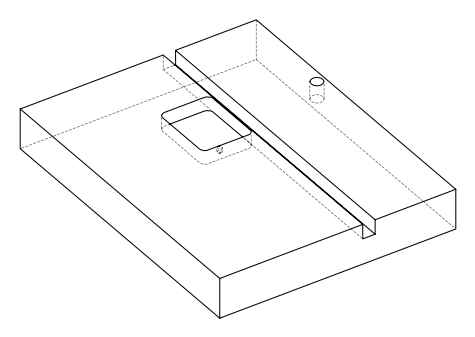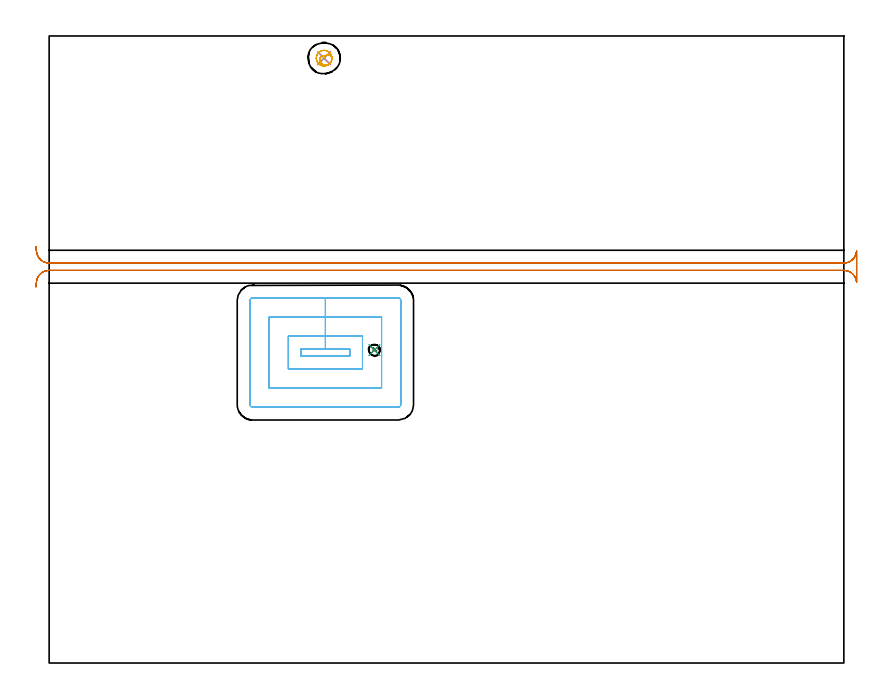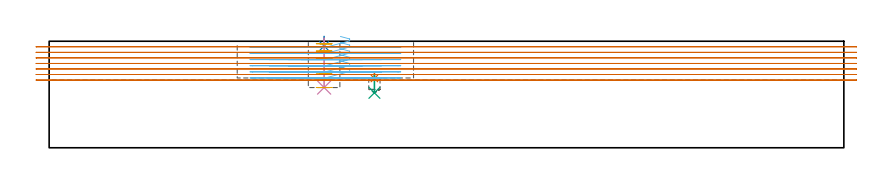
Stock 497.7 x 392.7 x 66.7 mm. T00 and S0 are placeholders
(PLAN: 7 operations, 4 tool changes, 27.1 min)
(1 SPOT_DRILL | STEP1POCKET | NXT0321_9005460120000 | 0.03 min | 2467 mm3)
(2 SPOT_DRILL_1 | STEP1POCKET_1 | NXT0321_9005460120000 | 0.05 min | 183 mm3)
(3 DRILL_BLIND_HOLE_INTO_CENTER | STEP1POCKET | UGT0301_191 | 0.05 min | 327 mm3)
(4 DRILL_BLIND_HOLE_INTO_CENTER_1 | STEP1POCKET_1 | NXT0301_128 | 0.13 min | 2962 mm3)
(5 MILL_ROUGH_BLIND_HOLE_CONTOUR | STEP1POCKET_1 | NXT0201_013 | Spiral | 1.6 min | 5768 mm3)
(6 MILL_RECTANGULAR_POCKET | POCKET_RECTANGULAR_STRAIGHT | UGT0201_008 | Follow Part, ap 4, ae 75% | 10.13 min | 210270 mm3)
(7 MILL_RECTANGULAR_SLOT | SLOT_RECTANGULAR | UGT0201_008 | Follow Part, ap 4, ae 75% | 15.07 min | 249134 mm3)
(TOOL NXT0321_9005460120000 | NC Spot Drill, 142deg, 12mm, Carbide, Uncoated | D12 PA142 FL30 Z2)
(TOOL UGT0301_191 | Twist Drill 7.1 mm | D7.1 PA118 FL66 Z2)
(TOOL NXT0301_128 | Carbide Drill 12mm [861.1-1200-036A1-GP GC34] | D12 PA150 FL37.4 Z2)
(TOOL NXT0201_013 | ENDMILL 10mm | D10 FL30 Z4)
(TOOL UGT0201_008 | End Mill 16 mm | D16 FL32 Z4)
(OP 1 SPOT_DRILL)
G17 G21 G94 G90
T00 M6
G54
G17 G0 G90 X203.7 Y196. S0 M3
G43 Z76.7 H0
G94 G81 G98 Z43.394 F250. R46.7
G80
M5
M2
(OP 2 SPOT_DRILL_1)
G17 G21 G94 G90
T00 M6
G54
G17 G0 G90 X172.2 Y378.8 S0 M3
G43 Z76.7 H0
G94 G81 G98 Z63.7 F250. R69.7
G80
M5
M2
(OP 3 DRILL_BLIND_HOLE_INTO_CENTER)
G17 G21 G94 G90
T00 M6
G54
G17 G0 G90 X203.7 Y196. S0 M3
G43 Z76.7 H0
G94 G81 G98 Z34.4 F250. R45.7
G80
M5
M2
(OP 4 DRILL_BLIND_HOLE_INTO_CENTER_1)
G17 G21 G94 G90
T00 M6
G54
G17 G0 G90 X172.2 Y378.8 S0 M3
G43 Z76.7 H1
G94 G81 G98 Z37.7 F250. R68.7
G80
M5
M2
(OP 5 MILL_ROUGH_BLIND_HOLE_CONTOUR)
G17 G21 G94 G90
T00 M6
G54
G17 G0 G90 X172.2 Y378.8 S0 M3
G43 Z76.7 H0
Z65.129
G94 G3 X172.255 Y380.54 R0.871 F250.
X169.755 Y378.954 R2.518
X172.439 Y374.522 R3.252
X177.061 Y378.186 R4.215
X172.814 Y383.661 R4.9
X177.061 Y378.186 R-4.9
X174.938 Y380.924 R2.45
X172.2 Y378.8 R2.45
G0 Z60.557
G3 X172.255 Y380.54 R0.871
X169.755 Y378.954 R2.518
X172.439 Y374.522 R3.252
X177.061 Y378.186 R4.215
X172.814 Y383.661 R4.9
X177.061 Y378.186 R-4.9
X174.938 Y380.924 R2.45
X172.2 Y378.8 R2.45
G0 Z55.986
G3 X172.255 Y380.54 R0.871
X169.755 Y378.954 R2.518
X172.439 Y374.522 R3.252
X177.061 Y378.186 R4.215
X172.814 Y383.661 R4.9
X177.061 Y378.186 R-4.9
X174.938 Y380.924 R2.45
X172.2 Y378.8 R2.45
G0 Z51.414
G3 X172.255 Y380.54 R0.871
X169.755 Y378.954 R2.518
X172.439 Y374.522 R3.252
X177.061 Y378.186 R4.215
X172.814 Y383.661 R4.9
X177.061 Y378.186 R-4.9
X174.938 Y380.924 R2.45
X172.2 Y378.8 R2.45
G0 Z46.843
G3 X172.255 Y380.54 R0.871
X169.755 Y378.954 R2.518
X172.439 Y374.522 R3.252
X177.061 Y378.186 R4.215
X172.814 Y383.661 R4.9
X177.061 Y378.186 R-4.9
X174.938 Y380.924 R2.45
X172.2 Y378.8 R2.45
G0 Z42.271
G3 X172.255 Y380.54 R0.871
X169.755 Y378.954 R2.518
X172.439 Y374.522 R3.252
X177.061 Y378.186 R4.215
X172.814 Y383.661 R4.9
X177.061 Y378.186 R-4.9
X174.938 Y380.924 R2.45
X172.2 Y378.8 R2.45
G0 Z37.7
G3 X172.255 Y380.54 R0.871
X169.755 Y378.954 R2.518
X172.439 Y374.522 R3.252
X177.061 Y378.186 R4.215
X172.814 Y383.661 R4.9
X177.061 Y378.186 R-4.9
X174.938 Y380.924 R2.45
X172.2 Y378.8 R2.45
G0 Z76.7
M5
M2
(OP 6 MILL_RECTANGULAR_POCKET)
G17 G21 G94 G90
T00 M6
G54
G17 G0 G90 X182.398 Y192.2 S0 M3
G43 Z76.7 H0
Z69.7
G94 G1 X188.2 Z68.145 F250.
Y196.7 Z66.939
X173. Z62.867
X157.8 F500.
Y192.2
X188.2
Y196.7
X173.
Y204.7
X149.8
Y184.2
X196.2
Y204.7
X173.
Y216.7
X137.8
Y172.2
X208.2
Y216.7
X173.
Y228.7
X127.5
G3 X125.8 Y227. R1.7
G1 Y161.9
G3 X127.5 Y160.2 R1.7
G1 X218.5
G3 X220.2 Y161.9 R1.7
G1 Y227.
G3 X218.5 Y228.7 R1.7
G1 X173.
X172.
G0 X182.398 Y192.2 Z65.867
G1 X188.2 Z64.312 F250.
Y196.7 Z63.106
X173. Z59.033
X157.8 F500.
Y192.2
X188.2
Y196.7
X173.
Y204.7
X149.8
Y184.2
X196.2
Y204.7
X173.
Y216.7
X137.8
Y172.2
X208.2
Y216.7
X173.
Y228.7
X127.5
G3 X125.8 Y227. R1.7
G1 Y161.9
G3 X127.5 Y160.2 R1.7
G1 X218.5
G3 X220.2 Y161.9 R1.7
G1 Y227.
G3 X218.5 Y228.7 R1.7
G1 X173.
X172.
G0 X182.398 Y192.2 Z62.033
G1 X188.2 Z60.479 F250.
Y196.7 Z59.273
X173. Z55.2
X157.8 F500.
Y192.2
X188.2
Y196.7
X173.
Y204.7
X149.8
Y184.2
X196.2
Y204.7
X173.
Y216.7
X137.8
Y172.2
X208.2
Y216.7
X173.
Y228.7
X127.5
G3 X125.8 Y227. R1.7
G1 Y161.9
G3 X127.5 Y160.2 R1.7
G1 X218.5
G3 X220.2 Y161.9 R1.7
G1 Y227.
G3 X218.5 Y228.7 R1.7
G1 X173.
X172.
G0 X182.398 Y192.2 Z58.2
G1 X188.2 Z56.645 F250.
Y196.7 Z55.439
X173. Z51.367
X157.8 F500.
Y192.2
X188.2
Y196.7
X173.
Y204.7
X149.8
Y184.2
X196.2
Y204.7
X173.
Y216.7
X137.8
Y172.2
X208.2
Y216.7
X173.
Y228.7
X127.5
G3 X125.8 Y227. R1.7
G1 Y161.9
G3 X127.5 Y160.2 R1.7
G1 X218.5
G3 X220.2 Y161.9 R1.7
G1 Y227.
G3 X218.5 Y228.7 R1.7
G1 X173.
X172.
G0 X182.398 Y192.2 Z54.367
G1 X188.2 Z52.812 F250.
Y196.7 Z51.606
X173. Z47.533
X157.8 F500.
Y192.2
X188.2
Y196.7
X173.
Y204.7
X149.8
Y184.2
X196.2
Y204.7
X173.
Y216.7
X137.8
Y172.2
X208.2
Y216.7
X173.
Y228.7
X127.5
G3 X125.8 Y227. R1.7
G1 Y161.9
G3 X127.5 Y160.2 R1.7
G1 X218.5
G3 X220.2 Y161.9 R1.7
G1 Y227.
G3 X218.5 Y228.7 R1.7
G1 X173.
X172.
G0 X182.398 Y192.2 Z50.533
G1 X188.2 Z48.979 F250.
Y196.7 Z47.773
X173. Z43.7
X157.8 F500.
Y192.2
X188.2
Y196.7
X173.
Y204.7
X149.8
Y184.2
X196.2
Y204.7
X173.
Y216.7
X137.8
Y172.2
X208.2
Y216.7
X173.
Y228.7
X127.5
G3 X125.8 Y227. R1.7
G1 Y161.9
G3 X127.5 Y160.2 R1.7
G1 X218.5
G3 X220.2 Y161.9 R1.7
G1 Y227.
G3 X218.5 Y228.7 R1.7
G1 X173.
X172.
G0 Z76.7
M5
M2
(OP 7 MILL_RECTANGULAR_SLOT)
G17 G21 G94 G90
T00 M6
G54
G17 G0 G90 X-8.23 Y235.603 S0 M3
G43 Z76.7 H0
Z63.228
G94 G1 X-7.97 Y238.592 F250.
G2 X0. Y245.9 R8. F500.
G1 X497.7
G2 X505.69 Y238.3 R8.
G1 X505.7
Y258.1
X505.69
G2 X497.7 Y250.5 R8.
G1 X0.
G2 X-7.97 Y257.808 R8.
G1 X-8.23 Y260.797 F250.
G0 Y235.603 Z59.757
G1 X-7.97 Y238.592
G2 X0. Y245.9 R8. F500.
G1 X497.7
G2 X505.69 Y238.3 R8.
G1 X505.7
Y258.1
X505.69
G2 X497.7 Y250.5 R8.
G1 X0.
G2 X-7.97 Y257.808 R8.
G1 X-8.23 Y260.797 F250.
G0 Y235.603 Z56.286
G1 X-7.97 Y238.592
G2 X0. Y245.9 R8. F500.
G1 X497.7
G2 X505.69 Y238.3 R8.
G1 X505.7
Y258.1
X505.69
G2 X497.7 Y250.5 R8.
G1 X0.
G2 X-7.97 Y257.808 R8.
G1 X-8.23 Y260.797 F250.
G0 Y235.603 Z52.814
G1 X-7.97 Y238.592
G2 X0. Y245.9 R8. F500.
G1 X497.7
G2 X505.69 Y238.3 R8.
G1 X505.7
Y258.1
X505.69
G2 X497.7 Y250.5 R8.
G1 X0.
G2 X-7.97 Y257.808 R8.
G1 X-8.23 Y260.797 F250.
G0 Y235.603 Z49.343
G1 X-7.97 Y238.592
G2 X0. Y245.9 R8. F500.
G1 X497.7
G2 X505.69 Y238.3 R8.
G1 X505.7
Y258.1
X505.69
G2 X497.7 Y250.5 R8.
G1 X0.
G2 X-7.97 Y257.808 R8.
G1 X-8.23 Y260.797 F250.
G0 Y235.603 Z45.871
G1 X-7.97 Y238.592
G2 X0. Y245.9 R8. F500.
G1 X497.7
G2 X505.69 Y238.3 R8.
G1 X505.7
Y258.1
X505.69
G2 X497.7 Y250.5 R8.
G1 X0.
G2 X-7.97 Y257.808 R8.
G1 X-8.23 Y260.797 F250.
G0 Y235.603 Z42.4
G1 X-7.97 Y238.592
G2 X0. Y245.9 R8. F500.
G1 X497.7
G2 X505.69 Y238.3 R8.
G1 X505.7
Y258.1
X505.69
G2 X497.7 Y250.5 R8.
G1 X0.
G2 X-7.97 Y257.808 R8.
G1 X-8.23 Y260.797 F250.
G0 Z76.7
M5
M2
